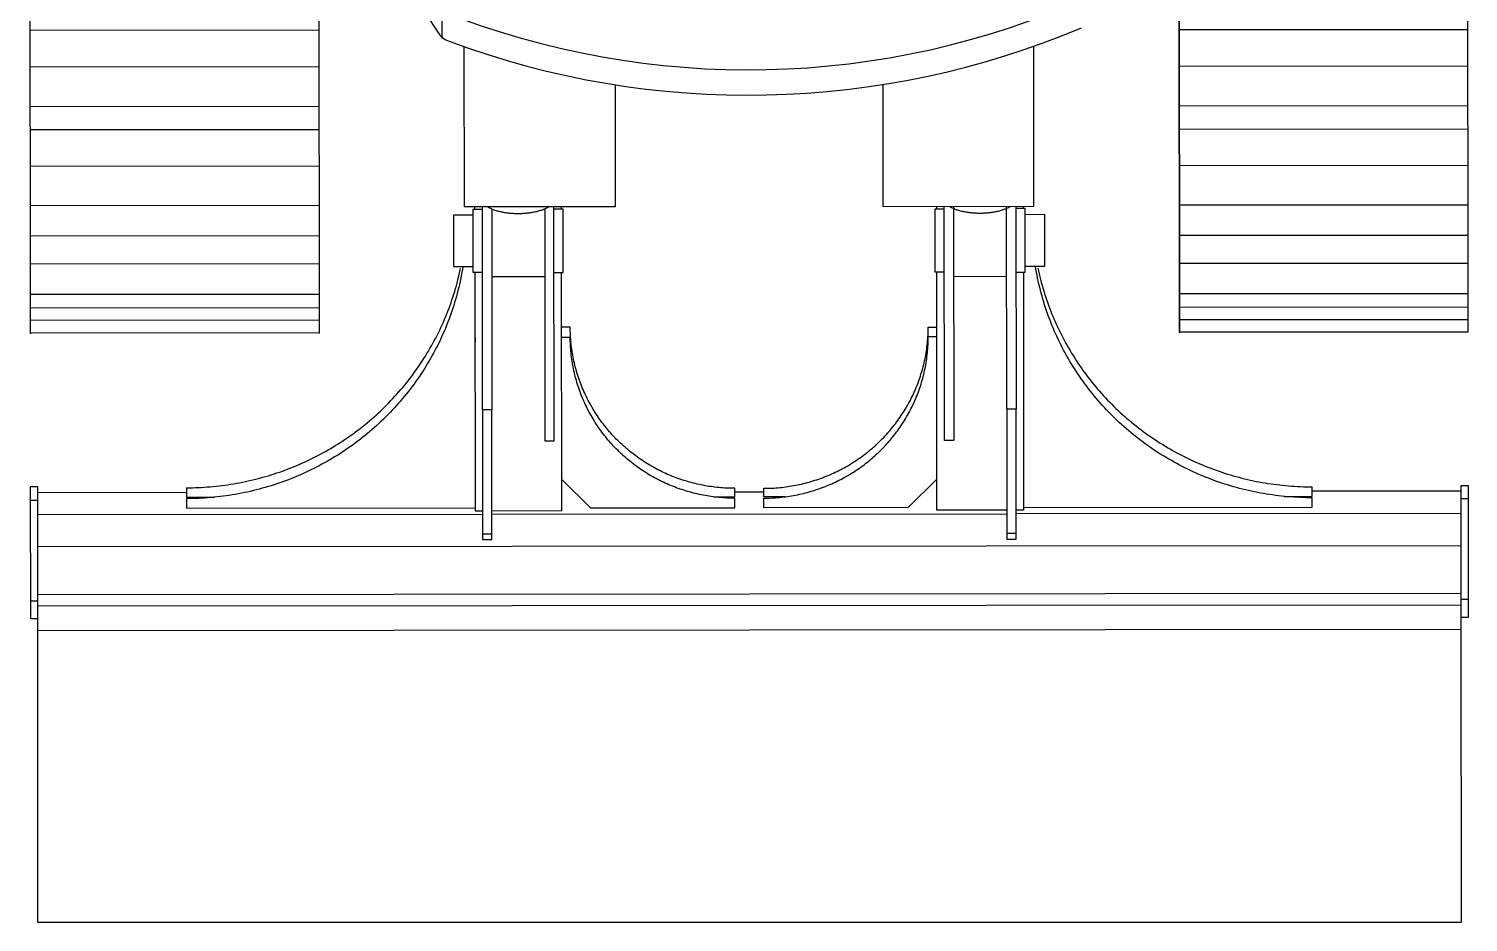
# Model space of a CAD drawing. Header units: millimetres. Extents: x 21.96 to 23.21, y 30.4 to 34.37.
# Drawn here: x 21.959 to 23.205, y 30.399 to 31.173 of the extents above; entities that cross this region are included whole.
import ezdxf

# ---------------------------------------------------------------- set-up
doc = ezdxf.new("R2010")
doc.units = ezdxf.units.MM

# ---------------------------------------------------------------- blocks, each defined once
blk = doc.blocks.new('*U93')
for p, q in [((0.6719, 1.5739), (0.6928, 1.5414)), ((0.6999, 1.5774), (0.7, 1.5302)), ((1.9765, 1.5457), (2.4764, 1.5461)), ((0.487, 1.5445), (-0.0128, 1.5441)), ((0.4871, 1.4812), (-0.0128, 1.4808)), ((1.9766, 1.4824), (2.4764, 1.4828)), ((0.4871, 1.4126), (-0.0127, 1.4122)), ((1.9766, 1.4138), (2.4765, 1.4142)), ((0.4871, 1.3724), (-0.0127, 1.372)), ((1.9767, 1.3736), (2.4765, 1.374)), ((0.4872, 1.3093), (-0.0127, 1.3089)), ((1.9767, 1.3105), (2.4766, 1.3109)), ((0.4873, 1.2409), (-0.0126, 1.2405)), ((0.7572, 1.2349), (0.7572, 1.2389)), ((0.9071, 1.235), (0.9071, 1.239)), ((1.5569, 1.2355), (1.5569, 1.2395)), ((1.7069, 1.2357), (1.7069, 1.2396)), ((1.9768, 1.2421), (2.4766, 1.2425)), ((0.4873, 1.1884), (-0.0126, 1.188)), ((1.9768, 1.1896), (2.4767, 1.19)), ((0.4873, 1.1399), (-0.0125, 1.1395)), ((1.9769, 1.1411), (2.4767, 1.1415)), ((0.8772, 1.1178), (0.7873, 1.1178)), ((1.587, 1.1184), (1.677, 1.1185)), ((0.4874, 1.0873), (-0.0125, 1.0869)), ((1.9769, 1.0885), (2.4768, 1.0889)), ((0.4874, 1.0639), (-0.0125, 1.0635)), ((1.9769, 1.0651), (2.4768, 1.0655)), ((0.4874, 1.0423), (-0.0124, 1.0419)), ((0.9223, 1.0302), (0.9073, 1.0302)), ((1.5421, 1.0307), (1.5571, 1.0307)), ((1.707, 1.0225), (1.7071, 1.0054)), ((1.9769, 1.0435), (2.4768, 1.0439)), ((0.7573, 1.0217), (0.7574, 1.0047)), ((0.9073, 1.0131), (0.9223, 1.0131)), ((1.5571, 1.0137), (1.5421, 1.0136)), ((0.9575, 0.7176), (0.9075, 0.7665)), ((1.5074, 0.718), (1.5573, 0.767)), ((-0.0122, 0.731), (-0.0002, 0.731)), ((-0.0002, 0.7444), (0.2577, 0.7446)), ((1.2074, 0.7454), (1.2574, 0.7454)), ((2.465, 0.7464), (2.2071, 0.7462)), ((2.477, 0.733), (2.465, 0.733)), ((-0.0002, 0.706), (0.7706, 0.7066)), ((0.7866, 0.7066), (1.6783, 0.7073)), ((2.4651, 0.708), (1.6943, 0.7074)), ((1.6943, 0.673), (1.6783, 0.673)), ((-0.0001, 0.6505), (2.4651, 0.6525)), ((0.7706, 0.6723), (0.7866, 0.6723)), ((-0.012, 0.5568), (0, 0.5568)), ((-0.0001, 0.5678), (2.4652, 0.5698)), ((0, 0.5477), (2.4652, 0.5497)), ((2.4772, 0.5588), (2.4652, 0.5588))]:
    blk.add_line(p, q)
for points in [[(0.4869, 1.6389), (0.4874, 1.0207), (-0.0124, 1.0203), (-0.0153, 4.5922), (0.4845, 4.5927), (0.4852, 3.8008)], [(1.9746, 3.903), (1.9741, 4.5939), (2.4739, 4.5943), (2.4768, 1.0223), (1.977, 1.0219), (1.9765, 1.6401)], [(1.9765, 1.6401), (1.977, 1.0219), (2.4768, 1.0223)], [(1.0001, 1.4501), (1.0003, 1.2391), (0.739, 1.2389), (0.7388, 1.516)], [(1.4636, 1.4505), (1.4637, 1.2394), (1.7251, 1.2397), (1.7248, 1.5168)], [(0.7542, 1.2245), (0.7202, 1.2244), (0.7203, 1.1354), (0.7543, 1.1354)], [(0.7703, 1.1249), (0.7543, 1.1249), (0.7542, 1.2349), (0.7702, 1.2349)], [(0.7862, 1.2355), (0.7864, 0.8875), (0.7704, 0.8875), (0.7702, 1.2389)], [(0.8781, 1.2355), (0.8785, 0.8338), (0.8945, 0.8338), (0.8941, 1.239)], [(0.8942, 1.125), (0.9102, 1.1251), (0.9101, 1.235), (0.8941, 1.235)], [(1.57, 1.1256), (1.554, 1.1256), (1.5539, 1.2355), (1.5699, 1.2356)], [(1.5859, 1.2395), (1.5862, 0.8344), (1.5702, 0.8344), (1.5699, 1.2395)], [(1.6939, 1.2396), (1.6942, 0.8883), (1.6782, 0.8883), (1.6779, 1.2396)], [(1.694, 1.1257), (1.71, 1.1257), (1.7099, 1.2357), (1.6939, 1.2357)], [(1.71, 1.1362), (1.7439, 1.1362), (1.7439, 1.2253), (1.7099, 1.2252)], [(0.7573, 1.1249), (0.7576, 0.7127), (0.7706, 0.7127)], [(0.7866, 0.7127), (0.9075, 0.7128), (0.9072, 1.1251)], [(1.6783, 0.7134), (1.5573, 0.7133), (1.557, 1.1256)], [(1.707, 1.1257), (1.7073, 0.7135), (1.6943, 0.7135)], [(0, 0.5256), (-0.012, 0.5256), (-0.0122, 0.7544), (-0.0002, 0.7544), (0, 0.5054), (2.4652, 0.5074), (2.465, 0.7564), (2.477, 0.7564), (2.4772, 0.5276), (2.4652, 0.5276)], [(0.2577, 0.7524), (0.2577, 0.7359), (0.3063, 0.7359)], [(2.1585, 0.7374), (2.2071, 0.7375), (2.2071, 0.754)], [(0.9575, 0.7176), (1.2074, 0.7178), (1.2074, 0.7325)], [(1.5074, 0.718), (1.2574, 0.7178), (1.2574, 0.7325)], [(0, 0.5054), (0, 0), (2.4656, 0), (2.4652, 0.5064)]]:
    blk.add_lwpolyline(points)
for points in [[(0.7795, 1.2389, 0.033155), (0.7856, 1.2357, 0.023595), (0.7919, 1.2332, 0.018363), (0.7985, 1.2313, 0.015278), (0.8051, 1.2298, 0.013336), (0.8118, 1.2287, 0.012101), (0.8186, 1.228, 0.011375), (0.8254, 1.2275, 0.011037), (0.8322, 1.2274, 0.011065), (0.839, 1.2275, 0.0114), (0.8458, 1.228, 0.012117), (0.8526, 1.2288, 0.013333), (0.8593, 1.2299, 0.015277), (0.8659, 1.2314, 0.018356), (0.8724, 1.2333, 0.02362), (0.8788, 1.2358, 0.033129), (0.8848, 1.239)], [(1.5793, 1.2395, 0.033129), (1.5853, 1.2364, 0.02362), (1.5916, 1.2339, 0.018356), (1.5981, 1.232, 0.015277), (1.6048, 1.2305, 0.013333), (1.6115, 1.2294, 0.012117), (1.6183, 1.2286, 0.0114), (1.6251, 1.2282, 0.011065), (1.6319, 1.228, 0.011037), (1.6387, 1.2282, 0.011375), (1.6454, 1.2286, 0.012101), (1.6522, 1.2294, 0.013336), (1.6589, 1.2305, 0.015278), (1.6656, 1.232, 0.018363), (1.6721, 1.234, 0.023595), (1.6785, 1.2364, 0.033155), (1.6845, 1.2396)], [(0.7364, 1.1354, -0.022783), (0.7278, 1.0938, -0.022719), (0.7155, 1.0531, -0.022644), (0.6996, 1.0137, -0.022552), (0.6801, 0.976, -0.022444), (0.6574, 0.9401, -0.022328), (0.6315, 0.9064, -0.022209), (0.6027, 0.8751, -0.022088), (0.5713, 0.8465, -0.021971), (0.5375, 0.8208, -0.021861), (0.5015, 0.7981, -0.021759), (0.4637, 0.7787, -0.021671), (0.4244, 0.7626, -0.021596), (0.3838, 0.75, -0.021538), (0.3423, 0.7409, -0.021498), (0.3002, 0.7354, -0.021467), (0.2577, 0.7335), (0.2577, 0.717), (0.7576, 0.7174)], [(0.2577, 0.7524, 0.020751), (0.2987, 0.7541, 0.020784), (0.3395, 0.7593, 0.020821), (0.3797, 0.7678, 0.020874), (0.4191, 0.7796, 0.020941), (0.4573, 0.7947, 0.021022), (0.4941, 0.8129, 0.021115), (0.5293, 0.8342, 0.021216), (0.5625, 0.8583, 0.021325), (0.5936, 0.8852, 0.021437), (0.6222, 0.9146, 0.021549), (0.6483, 0.9464, 0.021659), (0.6714, 0.9804, 0.021763), (0.6916, 1.0162, 0.02186), (0.7086, 1.0536, 0.02193), (0.7222, 1.0923, 0.022003), (0.7323, 1.1321)], [(1.7073, 0.7182), (2.2071, 0.7186), (2.2071, 0.7351, -0.021467), (2.1647, 0.7369, -0.021498), (2.1225, 0.7423, -0.021538), (2.081, 0.7513, -0.021596), (2.0404, 0.7639, -0.021671), (2.001, 0.7799, -0.021759), (1.9632, 0.7993, -0.021861), (1.9272, 0.8219, -0.021971), (1.8934, 0.8476, -0.022088), (1.8619, 0.8761, -0.022209), (1.8331, 0.9074, -0.022328), (1.8072, 0.941, -0.022444), (1.7843, 0.9769, -0.022552), (1.7648, 1.0146, -0.022644), (1.7488, 1.0539, -0.022719), (1.7364, 1.0946, -0.022783), (1.7278, 1.1362)], [(1.7319, 1.1329, 0.022003), (1.7421, 1.0931, 0.02193), (1.7558, 1.0544, 0.02186), (1.7728, 1.017, 0.021763), (1.793, 0.9813, 0.021659), (1.8162, 0.9474, 0.021549), (1.8423, 0.9156, 0.021437), (1.871, 0.8862, 0.021325), (1.9021, 0.8594, 0.021216), (1.9354, 0.8353, 0.021115), (1.9706, 0.8141, 0.021022), (2.0075, 0.7959, 0.020941), (2.0457, 0.7809, 0.020874), (2.0851, 0.7692, 0.020821), (2.1253, 0.7607, 0.020784), (2.1661, 0.7557, 0.020751), (2.2071, 0.754)], [(1.1702, 0.7366), (1.2074, 0.7367), (1.2074, 0.7514, -0.023798), (1.1798, 0.7527, -0.023831), (1.1524, 0.7566, -0.023878), (1.1255, 0.7631, -0.023964), (1.0993, 0.7721, -0.024063), (1.0742, 0.7836, -0.024181), (1.0502, 0.7975, -0.024315), (1.0278, 0.8137, -0.024461), (1.007, 0.8319, -0.024611), (0.988, 0.8521, -0.024761), (0.9712, 0.8741, -0.024904), (0.9566, 0.8976, -0.025034), (0.9445, 0.9225, -0.025145), (0.9349, 0.9484, -0.025233), (0.9279, 0.9752, -0.025292), (0.9237, 1.0026, -0.025308), (0.9223, 1.0302)], [(1.2947, 0.7367), (1.2574, 0.7367), (1.2574, 0.7514, 0.023798), (1.285, 0.7527, 0.023831), (1.3124, 0.7567, 0.023878), (1.3393, 0.7633, 0.023964), (1.3654, 0.7723, 0.024063), (1.3906, 0.7839, 0.024181), (1.4145, 0.7978, 0.024315), (1.437, 0.814, 0.024461), (1.4577, 0.8323, 0.024611), (1.4766, 0.8525, 0.024761), (1.4934, 0.8745, 0.024904), (1.508, 0.8981, 0.025034), (1.5201, 0.9229, 0.025145), (1.5296, 0.9489, 0.025233), (1.5366, 0.9757, 0.025292), (1.5407, 1.0031, 0.025308), (1.5421, 1.0307)], [(1.2074, 0.7196), (1.2074, 0.7343, -0.023798), (1.1798, 0.7356, -0.023831), (1.1524, 0.7395, -0.023878), (1.1255, 0.746, -0.023964), (1.0994, 0.755, -0.024063), (1.0742, 0.7666, -0.024181), (1.0503, 0.7804, -0.024315), (1.0278, 0.7966, -0.024461), (1.007, 0.8148, -0.024611), (0.988, 0.835, -0.024761), (0.9712, 0.857, -0.024904), (0.9566, 0.8805, -0.025034), (0.9445, 0.9054, -0.025145), (0.9349, 0.9314, -0.025233), (0.9279, 0.9582, -0.025292), (0.9237, 0.9855, -0.025308), (0.9223, 1.0131)], [(1.2574, 0.7196), (1.2574, 0.7343, 0.023798), (1.2851, 0.7357, 0.023831), (1.3124, 0.7396, 0.023878), (1.3393, 0.7462, 0.023964), (1.3655, 0.7553, 0.024063), (1.3906, 0.7668, 0.024181), (1.4145, 0.7807, 0.024315), (1.437, 0.7969, 0.024461), (1.4578, 0.8152, 0.024611), (1.4766, 0.8354, 0.024761), (1.4934, 0.8574, 0.024904), (1.508, 0.881, 0.025034), (1.5201, 0.9059, 0.025145), (1.5297, 0.9318, 0.025233), (1.5366, 0.9586, 0.025292), (1.5407, 0.986, 0.025308), (1.5421, 1.0136)]]:
    blk.add_lwpolyline(points, format="xyb")
for points in [[(0.7864, 0.8875), (0.7704, 0.8875), (0.7706, 0.6625), (0.7866, 0.6625)], [(1.6783, 0.6632), (1.6943, 0.6632), (1.6942, 0.8883), (1.6782, 0.8883)]]:
    blk.add_lwpolyline(points, close=True)
for centre, radius, start, end in [((1.2307, 2.9167), 1.4406, 248.3818, 294.1276), ((1.2307, 2.9167), 1.4845, 249.571, 292.8547), ((0.7264, 1.563), 0.04, 212.715, 249.571)]:
    blk.add_arc(centre, radius, start, end)
for p in [(2.4768, 1.0223), (2.4768, 1.0223), (-0.0124, 1.0203), (0.4874, 1.0207), (1.977, 1.0219), (1.977, 1.0219)]:
    blk.add_point(p)
at = {"color": 7}
blk.add_solid([(2.4636, 0.0033), (2.4636, 0.0027), (2.4656, 0.003)], dxfattribs=at)

msp = doc.modelspace()

# ---------------------------------------------------------------- block references
at = {"xscale": 0.5, "yscale": 0.5, "zscale": 0.5}
msp.add_blockref('*U93', (21.9668, 30.3994), dxfattribs=at)

doc.saveas('drawing.dxf')
